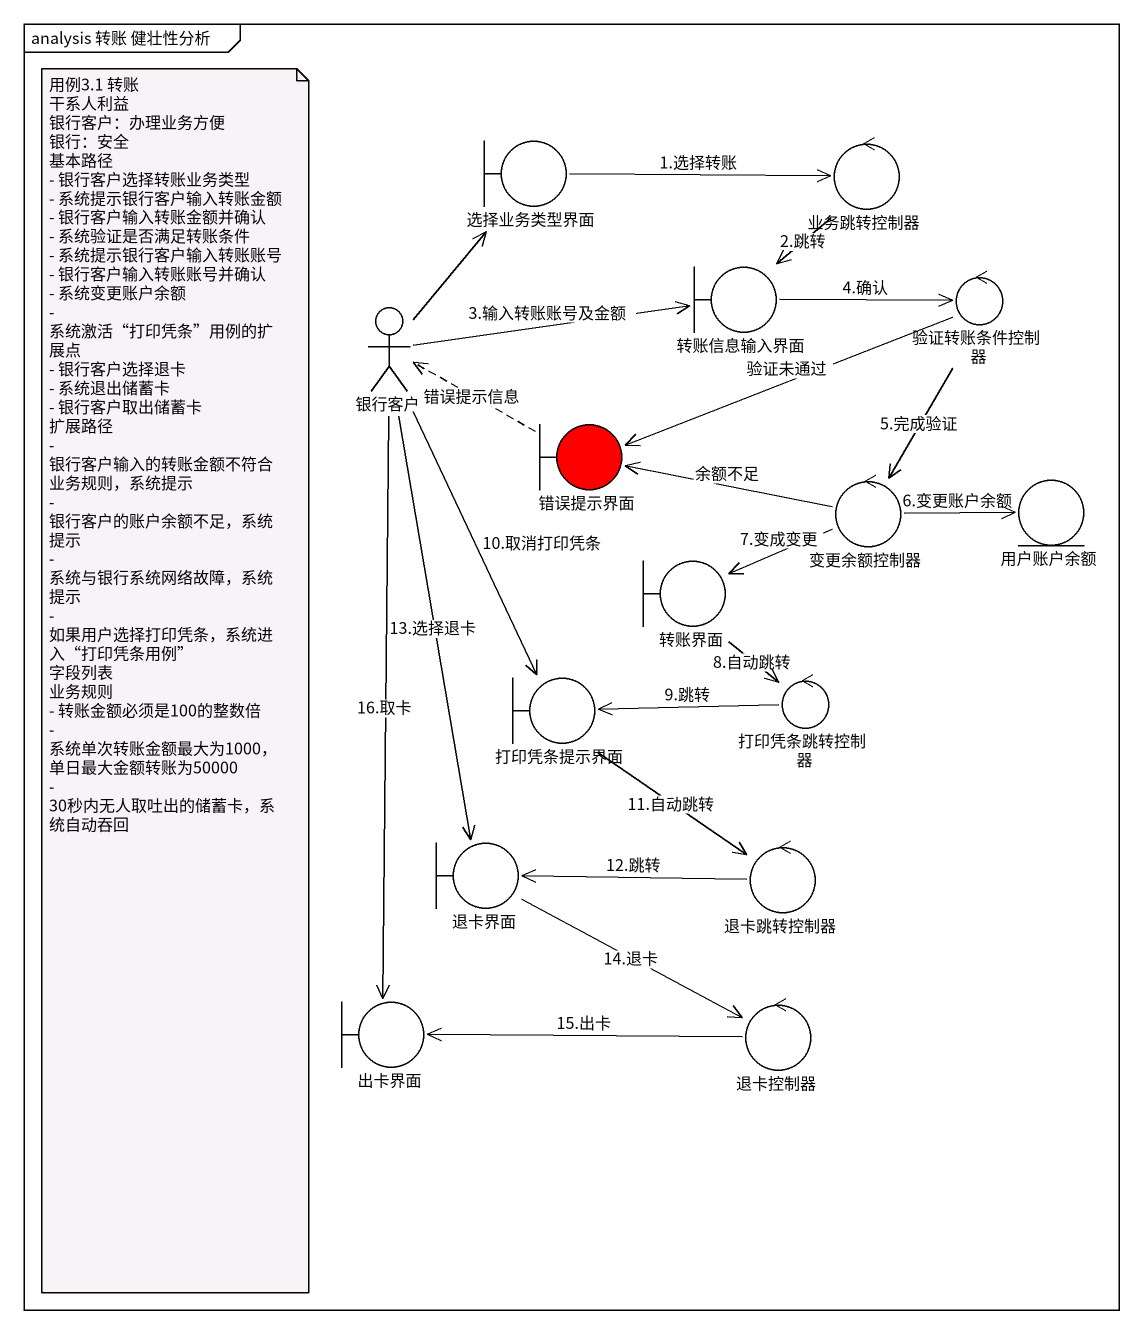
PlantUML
@startuml
mainframe analysis 转账 健壮性分析
boundary 选择业务类型界面
control 业务跳转控制器
boundary 转账信息输入界面
control 验证转账条件控制器
actor 银行客户
boundary 错误提示界面 #FF0000
control 变更余额控制器
entity 用户账户余额
boundary 转账界面
boundary 打印凭条提示界面
control 打印凭条跳转控制器
boundary 退卡界面
control 退卡跳转控制器
boundary 出卡界面
control 退卡控制器
选择业务类型界面 -right-> 业务跳转控制器 : 1.选择转账
业务跳转控制器 --> 转账信息输入界面 : 2.跳转
转账信息输入界面 -right-> 验证转账条件控制器 : 4.确认
验证转账条件控制器 -left-> 错误提示界面 : 验证未通过
验证转账条件控制器 --> 变更余额控制器 : 5.完成验证
银行客户 -up-> 选择业务类型界面
银行客户 -right-> 转账信息输入界面 : 3.输入转账账号及金额
银行客户 --> 打印凭条提示界面 : 10.取消打印凭条
银行客户 --> 退卡界面 : 13.选择退卡
银行客户 --> 出卡界面 : 16.取卡
错误提示界面 .left.> 银行客户 : 错误提示信息
变更余额控制器 -left-> 错误提示界面 : 余额不足
变更余额控制器 -right-> 用户账户余额 : 6.变更账户余额
变更余额控制器 -left-> 转账界面 : 7.变成变更
转账界面 --> 打印凭条跳转控制器 : 8.自动跳转
打印凭条提示界面 --> 退卡跳转控制器 : 11.自动跳转
打印凭条跳转控制器 -left-> 打印凭条提示界面 : 9.跳转
退卡界面 -right-> 退卡控制器 : 14.退卡
退卡跳转控制器 -left-> 退卡界面 : 12.跳转
退卡控制器 -left-> 出卡界面 : 15.出卡
note as N1
  用例3.1 转账
  干系人利益
  银行客户：办理业务方便
  银行：安全
  基本路径
  - 银行客户选择转账业务类型
  - 系统提示银行客户输入转账金额
  - 银行客户输入转账金额并确认
  - 系统验证是否满足转账条件
  - 系统提示银行客户输入转账账号
  - 银行客户输入转账账号并确认
  - 系统变更账户余额
  - 系统激活“打印凭条”用例的扩展点
  - 银行客户选择退卡
  - 系统退出储蓄卡
  - 银行客户取出储蓄卡
  扩展路径
  - 银行客户输入的转账金额不符合业务规则，系统提示
  - 银行客户的账户余额不足，系统提示
  - 系统与银行系统网络故障，系统提示
  - 如果用户选择打印凭条，系统进入“打印凭条用例”
  字段列表
  业务规则
  - 转账金额必须是100的整数倍
  - 系统单次转账金额最大为1000，单日最大金额转账为50000
  - 30秒内无人取吐出的储蓄卡，系统自动吞回
end note
@enduml
